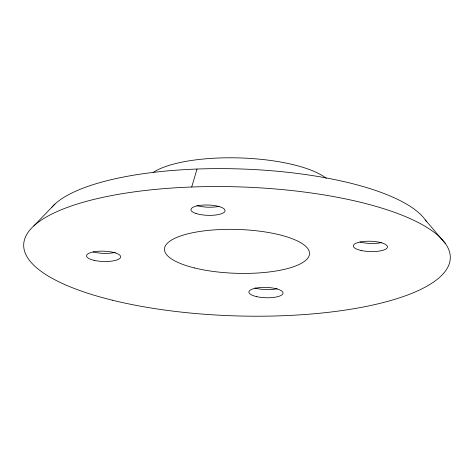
<?xml version="1.0" encoding="UTF-8"?>
<svg xmlns="http://www.w3.org/2000/svg" width="474" height="474" viewBox="0 0 474 474"><rect width="100%" height="100%" fill="white"/><g stroke="black" fill="none" stroke-linecap="round" stroke-linejoin="round"><path stroke-width="0.71" d="M191.721 186.999L197.018 169.04M33.844 225.902L54.931 204.051M425.362 220.001L445.442 243.624M51.885 207.156A192.059 58.071 1.8 0 1 244.489 169.105A192.059 58.071 1.8 0 1 426.553 221.826M115.33 252.358A17.07 5.161 1.8 0 1 93.177 251.931M277.148 288.725A17.07 5.161 1.8 0 1 254.87 287.973M219.077 206.35A17.07 5.161 1.8 0 1 196.911 205.574M381.576 242.564A17.07 5.161 1.8 0 1 359.979 242.007M153.138 172.429A93.893 28.393 1.8 0 1 240.733 157.966A93.893 28.393 1.8 0 1 326.254 178.313M112.397 300.214A213.401 64.523 1.8 0 0 449.234 263.899A213.401 64.523 1.8 0 0 149.375 190.021A213.401 64.523 1.8 0 0 112.397 300.214M361.17 250.497A17.07 5.161 1.8 0 0 387.448 247.15A17.07 5.161 1.8 0 0 362.586 241.598A17.07 5.161 1.8 0 0 361.17 250.497M256.748 296.659A17.07 5.161 1.8 0 0 283.025 293.311A17.07 5.161 1.8 0 0 258.164 287.759A17.07 5.161 1.8 0 0 256.748 296.659M94.367 260.416A17.07 5.161 1.8 0 0 120.645 257.074A17.07 5.161 1.8 0 0 95.784 251.522A17.07 5.161 1.8 0 0 94.367 260.416M196.011 213.501A17.07 5.161 1.8 0 0 224.522 211.961A17.07 5.161 1.8 0 0 203.53 205.064A17.07 5.161 1.8 0 0 196.011 213.501M194.636 267.982A72.558 21.94 1.8 0 0 309.161 255.634A72.558 21.94 1.8 0 0 207.209 230.512A72.558 21.94 1.8 0 0 194.636 267.982"/></g></svg>
